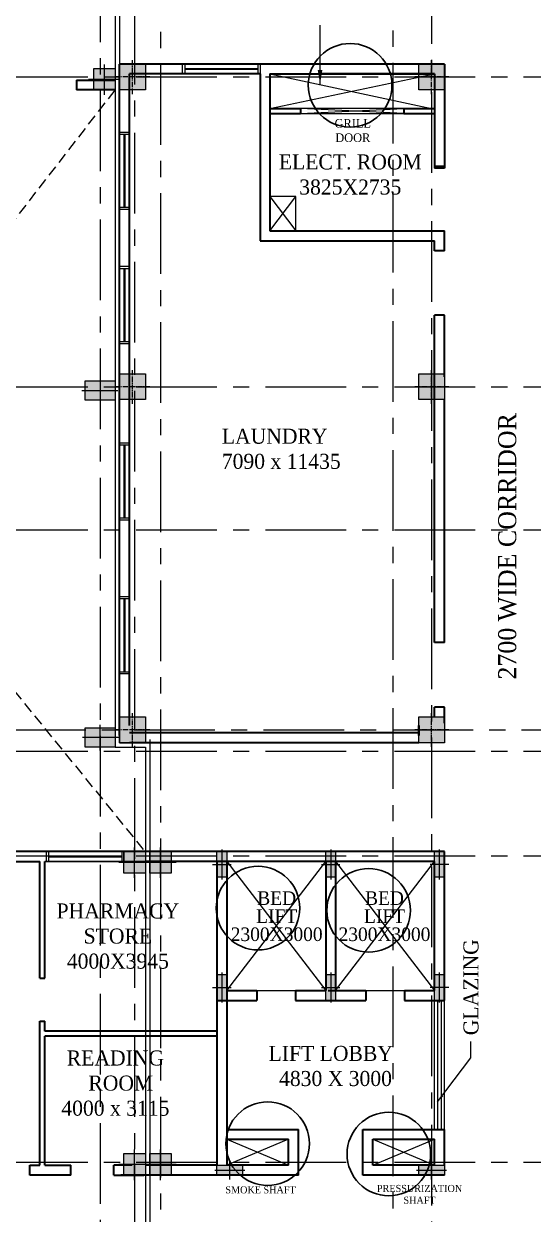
# Model space of a CAD drawing. Header units: inches. Extents: x 1789308 to 1948517, y 1504002 to 1708835.
# Drawn here: x 1895040 to 1897407, y 1665094 to 1670628 of the extents above; entities that cross this region are included whole.
import ezdxf
from ezdxf.lldxf.tags import DXFTag

# ---------------------------------------------------------------- set-up
doc = ezdxf.new("R2010")
doc.units = ezdxf.units.IN
doc.header["$LTSCALE"] = 0.015
doc.header["$MEASUREMENT"] = 0
for name, pattern in [('$DDT_AUDIT_GENERATED_(C)', [0]), ('ACAD_ISO03W100', [30, 12, -18]), ('CENTER', [2, 1.25, -0.25, 0.25, -0.25]), ('CENTER2', [1.125, 0.75, -0.125, 0.125, -0.125]), ('HIDDEN', [0.375, 0.25, -0.125])]:
    doc.linetypes.add(name, pattern=pattern)
doc.layers.add('A- Text', color=7, linetype='Continuous')
doc.layers.add('DIM - GRID - STR', color=7, linetype='Continuous')
for name, color, linetype, lineweight in [('CENTER LINE', 1, 'CENTER2', 18), ('COLUMN - HACTH - STR', 25, '$DDT_AUDIT_GENERATED_(C)', 15), ('COLUMN - STR', 6, 'Continuous', 15), ('ELE', 8, 'Continuous', 13), ('ELE 0.15', 251, 'Continuous', 15), ('glass', 4, 'Continuous', 13), ('GRID - COLUMN - STR', 251, 'CENTER', 15), ('SECTION -  LINE - STR', 3, 'Continuous', 20), ('TEXT', 7, 'Continuous', 5), ('wall', 1, 'Continuous', 35), ('WINDOW', 165, 'Continuous', 20), ('WZ-II_WINDOW', 163, 'Continuous', 25)]:
    doc.layers.add(name, color=color, linetype=linetype, lineweight=lineweight)
doc.styles.add('DIM 300', font='times.ttf', dxfattribs={"height": 300})
doc.styles.add('Scale M 100', font='times.ttf', dxfattribs={"width": 0.95, "height": 350})
doc.styles.get("Standard").update_dxf_attribs({"font": 'arial.ttf'})
tags = doc.linetypes.add('( Hidden )', pattern=[0.375, 0.25, -0.125]).pattern_tags.tags
tags[6:7] = [DXFTag(74, 4), DXFTag(75, 0), DXFTag(340, '0'), DXFTag(46, 1.0), DXFTag(50, 0.0), DXFTag(44, 0.0), DXFTag(45, 0.0)]
tags[4:5] = [DXFTag(74, 4), DXFTag(75, 0), DXFTag(340, '0'), DXFTag(46, 1.0), DXFTag(50, 0.0), DXFTag(44, 0.0), DXFTag(45, 0.0)]
doc.dimstyles.new('DIM 300', dxfattribs={"dimtxt": 300, "dimasz": 77, "dimexe": 66, "dimexo": 150, "dimgap": 12, "dimtad": 0, "dimdec": 0, "dimzin": 0, "dimdsep": 46, "dimtxsty": 'DIM 300', "dimblk": 'ARCHTICK', "dimcen": 0.09, "dimdle": 66, "dimclrd": 256, "dimclre": 256, "dimclrt": 7, "dimadec": 0, "dimazin": 0, "dimtfac": 1, "dimtdec": 0, "dimtofl": 0, "dimtmove": 2, "dimatfit": 3, "dimfxl": 300, "dimtolj": 1, "dimtzin": 0, "dimlwd": -1, "dimlwe": -1, "dimarcsym": 0})
doc.dimstyles.new('WORKING', dxfattribs={"dimtxt": 300, "dimasz": 180, "dimexe": 50, "dimexo": 50, "dimgap": 0.09, "dimtad": 0, "dimdec": 0, "dimzin": 0, "dimdsep": 46, "dimtxsty": 'Standard', "dimblk": 'OBLIQUE', "dimcen": 0.09, "dimclrd": 7, "dimclre": 7, "dimclrt": 30, "dimadec": 0, "dimazin": 0, "dimtfac": 1, "dimtdec": 0, "dimtofl": 0, "dimtmove": 1, "dimatfit": 3, "dimfxl": 1.25, "dimtolj": 1, "dimtzin": 0, "dimarcsym": 0})

# ---------------------------------------------------------------- blocks, each defined once
blk = doc.blocks.new('COL 600X600')
at = {"layer": 'COLUMN - HACTH - STR'}
h = blk.add_hatch(color=256, dxfattribs=at)
h.dxf.hatch_style = 1
h.paths.add_polyline_path([(-226608, -550894), (-226008, -550894), (-226008, -550294), (-226608, -550294)])
at = {"layer": 'CENTER LINE', "ltscale": 10000}
for points in [[(-226308, -550994), (-226308, -550194)], [(-225908, -550594), (-226708, -550594)]]:
    blk.add_lwpolyline(points, dxfattribs=at)
at = {"layer": 'COLUMN - STR', "ltscale": 100}
blk.add_lwpolyline([(-226608, -550294), (-226008, -550294), (-226008, -550894), (-226608, -550894)], close=True, dxfattribs=at)
blk = doc.blocks.new('C-500X500')
at = {"layer": 'COLUMN - HACTH - STR'}
blk.add_hatch(color=256, dxfattribs=at).paths.add_polyline_path([(0, 0), (0, -500), (500, -500), (500, 0)])
at = {"layer": 'COLUMN - STR'}
for p, q in [((250, -615), (250, 92)), ((-119, -250), (615, -250))]:
    blk.add_line(p, q, dxfattribs=at)
blk.add_lwpolyline([(0, 0), (500, 0), (500, -500), (0, -500)], close=True, dxfattribs=at)
blk = doc.blocks.new('450X700')
at = {"layer": 'COLUMN - HACTH - STR'}
blk.add_hatch(color=256, dxfattribs=at).paths.add_polyline_path([(0, 0), (0, -700), (450, -700), (450, 0)])
at = {"layer": 'COLUMN - STR'}
for p, q in [((225, -773), (225, 59)), ((-77, -350), (520, -350))]:
    blk.add_line(p, q, dxfattribs=at)
blk.add_lwpolyline([(0, 0), (450, 0), (450, -700), (0, -700)], close=True, dxfattribs=at)
blk = doc.blocks.new('A$C0E687083')
at = {"layer": 'COLUMN - HACTH - STR', "linetype": 'ByBlock'}
h = blk.add_hatch(color=256, dxfattribs=at)
h.dxf.hatch_style = 1
h.paths.add_polyline_path([(-115, 300), (115, 300), (115, -300), (-115, -300)])
at = {"layer": 'CENTER LINE', "linetype": 'ByBlock'}
for points in [[(0, -350), (0, 350)], [(215, 0), (-215, 0)]]:
    blk.add_lwpolyline(points, dxfattribs=at)
at = {"layer": 'COLUMN - STR', "linetype": 'ByBlock'}
blk.add_lwpolyline([(-115, 300), (115, 300), (115, -300), (-115, -300)], close=True, dxfattribs=at)
blk = doc.blocks.new('W')
at = {"layer": 'WINDOW'}
for p, q in [((100, 850), (-130, 850)), ((100, -850), (-130, -850))]:
    blk.add_line(p, q, dxfattribs=at)
blk.add_lwpolyline([(100, -900), (100, 900), (-130, 900), (-130, -900)], close=True, dxfattribs=at)
at = {"layer": 'WINDOW', "const_width": 50}
blk.add_lwpolyline([(-15, 850), (-15, -850)], dxfattribs=at)
blk = doc.blocks.new('_Oblique')
at = {"color": 0, "linetype": 'ByBlock', "lineweight": -2}
blk.add_line((-0.5, -0.5), (0.5, 0.5), dxfattribs=at)
blk = doc.blocks.new('_ArchTick')
at = {"color": 0, "linetype": 'ByBlock', "lineweight": -3, "const_width": 0.15}
blk.add_lwpolyline([(-0.5, -0.5), (0.5, 0.5)], dxfattribs=at)
blk = doc.blocks.new('A$C1CC35E0C')
at = {"color": 6, "linetype": '( Hidden )'}
for points in [[(32450.5, -1343.6), (32450.5, -26489.6), (33150.5, -26489.6), (33150.5, -57579.4)], [(32550.5, -1342.9), (32550.5, -26388.9), (33250.5, -26388.9), (33250.5, -57578.6)]]:
    blk.add_lwpolyline(points, dxfattribs=at)
at = {"layer": 'DIM - GRID - STR', "color": 3}
for centre in [(37907.5, -11107), (35767.3, -30233.5), (38337.2, -30285.5), (35991.1, -35708.1), (38807.5, -35950.3)]:
    blk.add_circle(centre, 971.4, dxfattribs=at)
at = {"layer": 'ELE'}
for p, q in [((36045.8, -10845), (39800.5, -11645)), ((36045.8, -11645), (39870.5, -10845)), ((36758.1, -11760), (39158.1, -11645)), ((39158.1, -11760), (36758.1, -11645)), ((36045.8, -14494.5), (36645.8, -13694.5)), ((36045.8, -13694.5), (36645.8, -14494.5)), ((35740.5, -32147.7), (36640.5, -32147.7)), ((38270.5, -32147.7), (39170.5, -32147.7)), ((35040.5, -35607.7), (36475.5, -36208.3)), ((36475.5, -35607.7), (35040.5, -36208.3)), ((38435.5, -36208.3), (39870.5, -35607.7)), ((38435.5, -35607.7), (39870.5, -36208.3))]:
    blk.add_line(p, q, dxfattribs=at)
at = {"layer": 'ELE', "linetype": 'HIDDEN', "ltscale": 66666}
for p, q in [((18750.5, -28917.7), (32450.5, -11215)), ((18750.5, -11215), (33139.1, -28917))]:
    blk.add_line(p, q, dxfattribs=at)
at = {"layer": 'ELE'}
for points in [[(36758.1, -11760), (39158.1, -11760), (39158.1, -11645), (36758.1, -11645)], [(36045.8, -14494.5), (36645.8, -14494.5), (36645.8, -13694.5), (36045.8, -13694.5)]]:
    blk.add_lwpolyline(points, close=True, dxfattribs=at)
at = {"layer": 'ELE 0.15', "linetype": 'ACAD_ISO03W100', "ltscale": 500}
blk.add_line((33250.5, -26313.3), (33250.5, -28713.3), dxfattribs=at)
at = {"layer": 'ELE 0.15', "linetype": '( Hidden )', "ltscale": 25000}
for p, q in [((35040.5, -32147.7), (37340.5, -29147.7)), ((35040.5, -29147.7), (37340.5, -32147.7)), ((37570.5, -32147.7), (39870.5, -29147.7)), ((37570.5, -29147.7), (39870.5, -32147.7))]:
    blk.add_line(p, q, dxfattribs=at)
at = {"layer": 'glass'}
for p, q in [((39870.5, -35377.7), (39870.5, -32377.7)), ((40100.5, -35377.7), (40100.5, -32377.7))]:
    blk.add_line(p, q, dxfattribs=at)
blk.add_lwpolyline([(40024, -32377.7), (40024, -35377.7), (39947, -35377.7), (39947, -32377.7)], close=True, dxfattribs=at)
at = {"layer": 'GRID - COLUMN - STR', "ltscale": 100000}
for p, q in [((32900.5, 5788.1), (32900.4, -69399.6)), ((33500.5, 4382.6), (33500.5, -69399.6)), ((38900.5, 4412.1), (38900.5, -69399.6)), ((32100.4, 3770.8), (32100.4, -69022.4)), ((39800.5, 3731.9), (39800.5, -68902.7)), ((-12062.3, -10915), (88195.3, -10915)), ((-12062.3, -18114.5), (88195.3, -18114.5)), ((-12062.3, -21439), (88195.3, -21439)), ((-12108.7, -26089), (88195.3, -26089)), ((-12062.3, -26584.6), (88195.3, -26584.6)), ((-12062.3, -29018.7), (88195.3, -29018.7)), ((-12062.3, -36139), (88195.3, -36139))]:
    blk.add_line(p, q, dxfattribs=at)
at = {"layer": 'wall'}
for p, q in [((40100.5, -10615), (32550.5, -10615)), ((32550.5, -26220), (32550.5, -10615)), ((40100.5, -10615), (40100.4, -13037.5)), ((31550.5, -10986), (31550.5, -11215)), ((31550.5, -10986), (32450.5, -10986)), ((35815.8, -10845), (32780.5, -10845)), ((32780.5, -18415), (32780.5, -10845)), ((35815.8, -10845), (35815.8, -14724.5)), ((36045.8, -10845), (39870.5, -10845)), ((36045.8, -10845), (36045.8, -14494.5)), ((39870.5, -10845), (37209, -10845)), ((39870.3, -10845), (39870.3, -11400)), ((39870.5, -10845), (39870.4, -13037.5)), ((32450.5, -11215), (31550.5, -11215)), ((36045.8, -11645), (36758.1, -11645)), ((36045.8, -11760), (36758.1, -11760)), ((36758.1, -11645), (36758.1, -11760)), ((39158.1, -11645), (39870.4, -11645)), ((39158.1, -11645), (39158.1, -11760)), ((39158.1, -11760), (39870.4, -11760)), ((40100.3, -12994.5), (39870.3, -12994.5)), ((40100.4, -13037.5), (39870.4, -13037.5)), ((36045.8, -14494.5), (40100.3, -14494.5)), ((40100.3, -14954.5), (40100.3, -14494.5)), ((35815.8, -14724.5), (39870.3, -14724.5)), ((39870.3, -14954.5), (39870.3, -14724.5)), ((40100.5, -14954.5), (39870.3, -14954.5)), ((39870.6, -24059), (39870.2, -16454.5)), ((40100.4, -16454.5), (39870.2, -16454.5)), ((40100.5, -17888.3), (40100.4, -16454.5)), ((32780.5, -25990), (32780.5, -18415)), ((40100.6, -24059), (40100.3, -18415)), ((40100.5, -21415), (40100.4, -21415)), ((40100.6, -24059), (39870.6, -24059)), ((39870.7, -25789), (39870.7, -25559)), ((40100.5, -25559), (39870.7, -25559)), ((40100.5, -25938.3), (40100.5, -25559)), ((39500.5, -25990), (39500.5, -26220)), ((39500.5, -26220), (39500.5, -25990)), ((39500.5, -26158.9), (32780.5, -26158.9)), ((39500.5, -26388.9), (32780.5, -26388.9)), ((33150.5, -28917), (18750.5, -28917.7)), ((40100.5, -28917.7), (33150.5, -28917.7)), ((40100.5, -32377.7), (40100.5, -28917.7)), ((23750.6, -29147.7), (30695.5, -29147.7)), ((30695.5, -31863.3), (30695.5, -29147.7)), ((30810.5, -31863.3), (30810.5, -29147.7)), ((39870.5, -29147.7), (33150.5, -29147.7)), ((34810.5, -29147.7), (34810.5, -36208.3)), ((35040.5, -29147.7), (35040.5, -36208.3)), ((37340.5, -29147.7), (37340.5, -32147.7)), ((37570.5, -29147.7), (37570.5, -32147.7)), ((39870.5, -32147.7), (39870.5, -29147.7)), ((30695.5, -31863.3), (30810.5, -31863.3)), ((35040.5, -32147.7), (35740.5, -32147.7)), ((35740.5, -32147.7), (35740.5, -32377.7)), ((36640.5, -32147.7), (37340.5, -32147.7)), ((36640.5, -32147.7), (36640.5, -32377.7)), ((37399.5, -32147.7), (38270.5, -32147.7)), ((38270.5, -32147.7), (38270.5, -32377.7)), ((39170.5, -32147.7), (39870.5, -32147.7)), ((39170.5, -32147.7), (39170.5, -32377.7)), ((34810.5, -32377.7), (35740.5, -32377.7)), ((36640.5, -32377.7), (38270.5, -32377.7)), ((39170.5, -32377.7), (40100.5, -32377.7)), ((30695.5, -36208.3), (30695.5, -32863.3)), ((30695.5, -32863.3), (30810.5, -32863.3)), ((30810.5, -33093.3), (30810.5, -32863.3)), ((34810.5, -33093.3), (30810.5, -33093.3)), ((30810.5, -36208.3), (30810.5, -33208.3)), ((34810.5, -33208.3), (30810.5, -33208.3)), ((35040.5, -35377.7), (36705.5, -35377.7)), ((36705.5, -36438.3), (36705.5, -35377.7)), ((38205.5, -35377.7), (40100.5, -35377.7)), ((38205.5, -36438.3), (38205.5, -35377.7)), ((40100.5, -36208.3), (40100.5, -35377.7)), ((35040.5, -35607.7), (36475.5, -35607.7)), ((36475.5, -36208.3), (36475.5, -35607.7)), ((38435.5, -35607.7), (39870.5, -35607.7)), ((38435.5, -36208.3), (38435.5, -35607.7)), ((39870.5, -36208.3), (39870.5, -35607.7)), ((30465.5, -36438.3), (30465.5, -36208.3)), ((30465.5, -36208.3), (30695.5, -36208.3)), ((30810.5, -36208.3), (31420.5, -36208.3)), ((31420.5, -36438.3), (31420.5, -36208.3)), ((32420.5, -36438.3), (32420.5, -36208.3)), ((32843.2, -36208.3), (32420.5, -36208.3)), ((34810.5, -36208.3), (33150.5, -36208.3)), ((36475.5, -36208.3), (35040.5, -36208.3)), ((39870.5, -36208.3), (38435.5, -36208.3)), ((31420.5, -36438.3), (30465.5, -36438.3)), ((32420.5, -36438.3), (32843.2, -36438.3)), ((32420.5, -36438.3), (33113.2, -36438.3)), ((36705.5, -36438.3), (32579.2, -36438.3)), ((40100.5, -36438.3), (38205.5, -36438.3))]:
    blk.add_line(p, q, dxfattribs=at)
at = {"layer": 'WZ-II_WINDOW', "color": 1}
blk.add_line((30810.5, -29147.7), (33150.5, -29147.7), dxfattribs=at)
at = {"color": 4, "linetype": 'ByBlock'}
for p, rotation in [((34925.5, -29217.7), 180), ((37455.5, -29217.7), 180), ((34925.5, -32077.7), 180), ((37455.5, -32077.7), 180), ((35110.5, -36323.3), 270), ((39800.5, -36323.3), 270)]:
    blk.add_blockref('A$C0E687083', p, dxfattribs=dict(at, rotation=rotation))
for p in [(39985.5, -29217.7), (39985.5, -32077.7)]:
    blk.add_blockref('A$C0E687083', p, dxfattribs=at)
at = {"layer": 'COLUMN - STR', "color": 2}
for p in [(31950.5, -10716), (32650.5, -28917.7), (33250.5, -28917.7), (32650.5, -35939), (33250.5, -35939)]:
    blk.add_blockref('C-500X500', p, dxfattribs=at)
at = {"layer": 'COLUMN - STR'}
for p in [(259158.4, 539679.5), (266108.4, 539679.5), (259158.4, 532479.5), (266108.4, 532479.5), (259158.4, 524505.5), (266108.4, 524505.5)]:
    blk.add_blockref('COL 600X600', p, dxfattribs=at)
at = {"layer": 'COLUMN - STR', "color": 2}
for p, rotation in [((32450.5, -17978.6), 270), ((31750.5, -26490), 90)]:
    blk.add_blockref('450X700', p, dxfattribs=dict(at, rotation=rotation))
at = {"layer": 'WINDOW', "lineweight": -3, "xscale": -1, "rotation": 270}
for p in [(34915.8, -10715), (31750.5, -29017.7)]:
    blk.add_blockref('W', p, dxfattribs=at)
at = {"layer": 'WINDOW', "lineweight": -3, "xscale": -1}
for p in [(32650.5, -13094.5), (32650.5, -16214.9), (32650.5, -20314.9), (32650.5, -23889.4)]:
    blk.add_blockref('W', p, dxfattribs=at)
at = {"layer": 'A- Text', "char_height": 164.5, "width": 2316.57, "attachment_point": 7, "style": 'Scale M 100'}
for s, insert in [('\\pxqc;SMOKE SHAFT', (34667.5, -36865.6)), ('\\pxqc;PRESSURIZATION SHAFT', (38362.5, -37107.8))]:
    blk.add_mtext(s, dxfattribs=dict(at, insert=insert))
at = {"layer": 'TEXT', "style": 'Scale M 100'}
for s, width, insert, char_height, attachment_point in [('\\pxqc;GRILL\\PDOOR', 1161.996, (37388.6, -11892.4), 200, 1), ('\\pxqc;ELECT. ROOM\\P\\pt8;3825X2735', 3683.797, (36069.2, -13652.6), 350, 7), ('LAUNDRY\\P7090 x 11435', 4160.405, (34926.4, -19090.1), 350, 1), ('\\pxsm0.8,qc;BED \\PLIFT\\P2300X3000', 2967.179, (34717.5, -29843.4), 315, 1), ('\\pxsm0.8,qc;BED \\PLIFT\\P2300X3000', 2967.179, (37222.2, -29843.4), 315, 1), ('\\pxqc;PHARMACY\\PSTORE \\P4000X3945', 3928.632, (34475.3, -30124.3), 350, 3), ('\\pxqc;LIFT LOBBY\\P\\pq*;       4830 X 3000', 4160.405, (35377.7, -33435.6), 350, 1)]:
    blk.add_mtext_dynamic_manual_height_columns(s, width=width, gutter_width=625, heights=[0], dxfattribs=dict(at, insert=insert, char_height=char_height, attachment_point=attachment_point))
at = {"layer": 'TEXT', "attachment_point": 1, "rotation": 90, "style": 'Scale M 100'}
for s, width, insert, char_height in [('2700 WIDE CORRIDOR', 9718.037, (41346.7, -24921.3), 420), ('GLAZING', 2444.398, (40539.4, -33188.8), 350)]:
    blk.add_mtext_dynamic_manual_height_columns(s, width=width, gutter_width=625, heights=[0], dxfattribs=dict(at, insert=insert, char_height=char_height))
at = {"layer": 'TEXT', "insert": (34559.7, -33542), "char_height": 350, "width": 4212.379, "attachment_point": 3, "style": 'Scale M 100'}
blk.add_mtext('\\pxqc;READING\\P  ROOM \\P4000 x 3115', dxfattribs=at)
at = {"layer": 'TEXT'}
for points, dimstyle, override in [([(37209, -11082), (37209, -9713.7)], 'DIM 300', {"dimasz": 333, "dimgap": 12, "dimtad": 0, "dimfxlon": 1, "dimarcsym": 1}), ([(39938.9, -34736.8), (40712.5, -33713.2), (40712.5, -33334.4)], 'WORKING', {"dimgap": 0.09, "dimtad": 0})]:
    blk.add_leader(points, dimstyle=dimstyle, override=override, dxfattribs=at)

msp = doc.modelspace()

# ---------------------------------------------------------------- block references
at = {"layer": 'SECTION -  LINE - STR', "xscale": 0.2, "yscale": 0.2, "zscale": 0.2}
msp.add_blockref('A$C1CC35E0C', (1888975.2, 1672563.4), dxfattribs=at)

doc.saveas('drawing.dxf')
